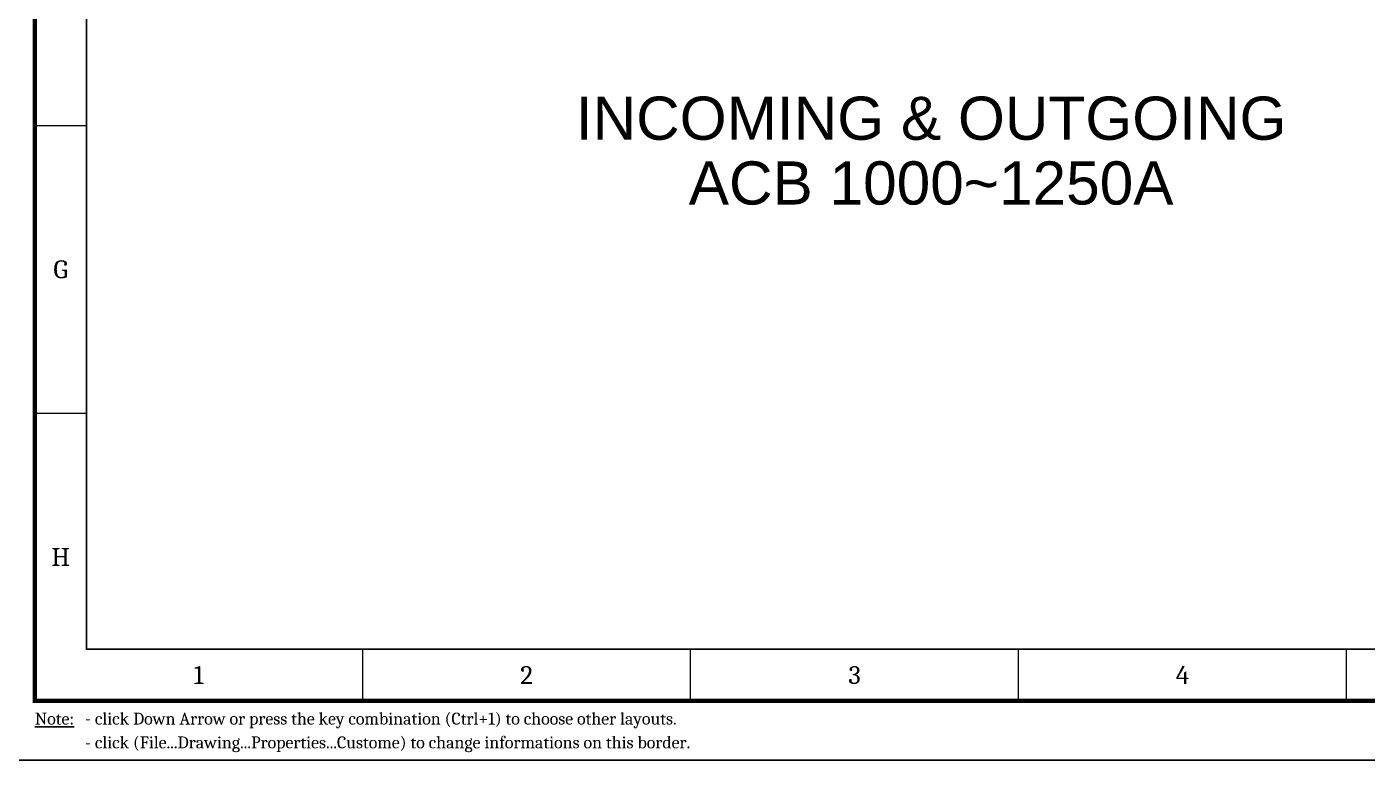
# Model space of a CAD drawing. Header units: millimetres. Extents: x -116965 to 323937, y 291661 to 566926.
# Drawn here: x -26450 to -24302, y 300387 to 301563 of the extents above; entities that cross this region are included whole.
import ezdxf
from ezdxf.enums import TextEntityAlignment as Align

# ---------------------------------------------------------------- set-up
doc = ezdxf.new("R2010")
doc.units = ezdxf.units.MM
doc.layers.get('0').update_dxf_attribs({"lineweight": 18})
doc.styles.add('hwBorder', font='Cambria.ttf')
doc.styles.get("Standard").update_dxf_attribs({"font": 'arial.ttf'})

# ---------------------------------------------------------------- blocks, each defined once
blk = doc.blocks.new('*U1980')
at = {"color": 5}
for p, q in [((10, 53.41), (14.34, 53.41)), ((10, 29.2), (14.34, 29.2)), ((37.57, 5), (37.57, 9.34)), ((65.14, 5), (65.14, 9.34)), ((92.7, 5), (92.7, 9.34)), ((120.27, 5), (120.27, 9.34))]:
    blk.add_line(p, q, dxfattribs=at)
at = {"color": 5, "const_width": 0.35}
blk.add_lwpolyline([(10, 198.62), (285.68, 198.62), (285.68, 5), (10, 5)], close=True, dxfattribs=at)
at = {"color": 5}
blk.add_lwpolyline([(14.34, 194.28), (281.34, 194.28), (281.34, 9.34), (14.34, 9.34)], close=True, dxfattribs=at)
at = {"layer": 'Defpoints', "color": 4}
blk.add_lwpolyline([(0, 203.62), (290.68, 203.62), (290.68, 0), (0, 0)], close=True, dxfattribs=at)
at = {"color": 253, "style": 'hwBorder'}
for s, p in [('G', (12.17, 41.3)), ('H', (12.17, 17.1)), ('1', (23.78, 7.17)), ('2', (51.35, 7.17)), ('3', (78.92, 7.17)), ('4', (106.49, 7.17))]:
    blk.add_text(s, height=1.5, dxfattribs=at).set_placement(p, align=Align.MIDDLE_CENTER)
at = {"color": 6, "style": 'hwBorder', "flags": 8}
for tag, p in [("DWG'SNAME", (266.34, 59)), ("DWG'SCODE2", (266.34, 51.05))]:
    blk.add_attdef(tag, text='', height=1.5, dxfattribs=at).set_placement(p, align=Align.MIDDLE_CENTER)
at = {"color": 253, "style": 'hwBorder', "flags": 8}
for tag, p in [('REV_0', (253.34, 43.79)), ('REV_MODIFY0', (264.34, 44.1)), ('REV_DATE0', (277.34, 44.1)), ('REV_1', (253.34, 40.48)), ('REV_MODIFY1', (264.34, 40.79)), ('REV_DATE1', (277.34, 40.79)), ('REV_2', (253.34, 37.17)), ('REV_MODIFY2', (264.34, 37.48)), ('REV_DATE2', (277.34, 37.48)), ('REV_3', (253.34, 33.86)), ('REV_MODIFY3', (264.34, 34.17)), ('REV_DATE3', (277.34, 34.17)), ('REV_4', (253.34, 30.55)), ('REV_MODIFY4', (264.34, 30.86)), ('REV_DATE4', (277.34, 30.86))]:
    blk.add_attdef(tag, text='', height=1, dxfattribs=at).set_placement(p, align=Align.MIDDLE_CENTER)
at = {"color": 6, "style": 'hwBorder', "flags": 8}
for tag, p in [('TOLERANCE', (261.54, 27.22)), ('PAGE', (259.34, 15.3))]:
    blk.add_attdef(tag, text='', height=1.5, dxfattribs=at).set_placement(p, align=Align.MIDDLE_LEFT)
at = {"layer": 'Defpoints', "color": 253, "style": 'hwBorder'}
for s, p in [('%%UNote:', (10, 3.5)), ('- click Down Arrow or press the key combination (Ctrl+1) to choose other layouts.', (14.23, 3.5)), ('- click (File...Drawing...Properties...Custome) to change informations on this border.', (14.23, 1.5))]:
    blk.add_text(s, height=1, dxfattribs=at).set_placement(p, align=Align.MIDDLE_LEFT)

msp = doc.modelspace()

# ---------------------------------------------------------------- linework, layer by layer
at = {"lineweight": -3, "ltscale": 5}
msp.add_lwpolyline([(-26354.671392, 304090.174935), (-24062.910844, 304090.174935), (-24062.910844, 300564.787715), (-26354.671392, 300564.787715)], close=True, dxfattribs=at)

# ---------------------------------------------------------------- block references
at = {"ltscale": 5, "xscale": 19.06208696931636, "yscale": 19.06208696931636, "zscale": 19.06208696931636}
msp.add_blockref('*U1980', (-26628.011571, 300386.757971), dxfattribs=at)

# ---------------------------------------------------------------- texts
at = {"color": 7, "linetype": 'Continuous', "insert": (-25000.901617, 301450.948112), "char_height": 69.23076923, "width": 1420.7481594, "attachment_point": 2, "line_spacing_factor": 0.9}
msp.add_mtext('INCOMING & OUTGOING\\PACB 1000~1250A', dxfattribs=at)

doc.saveas('drawing.dxf')
